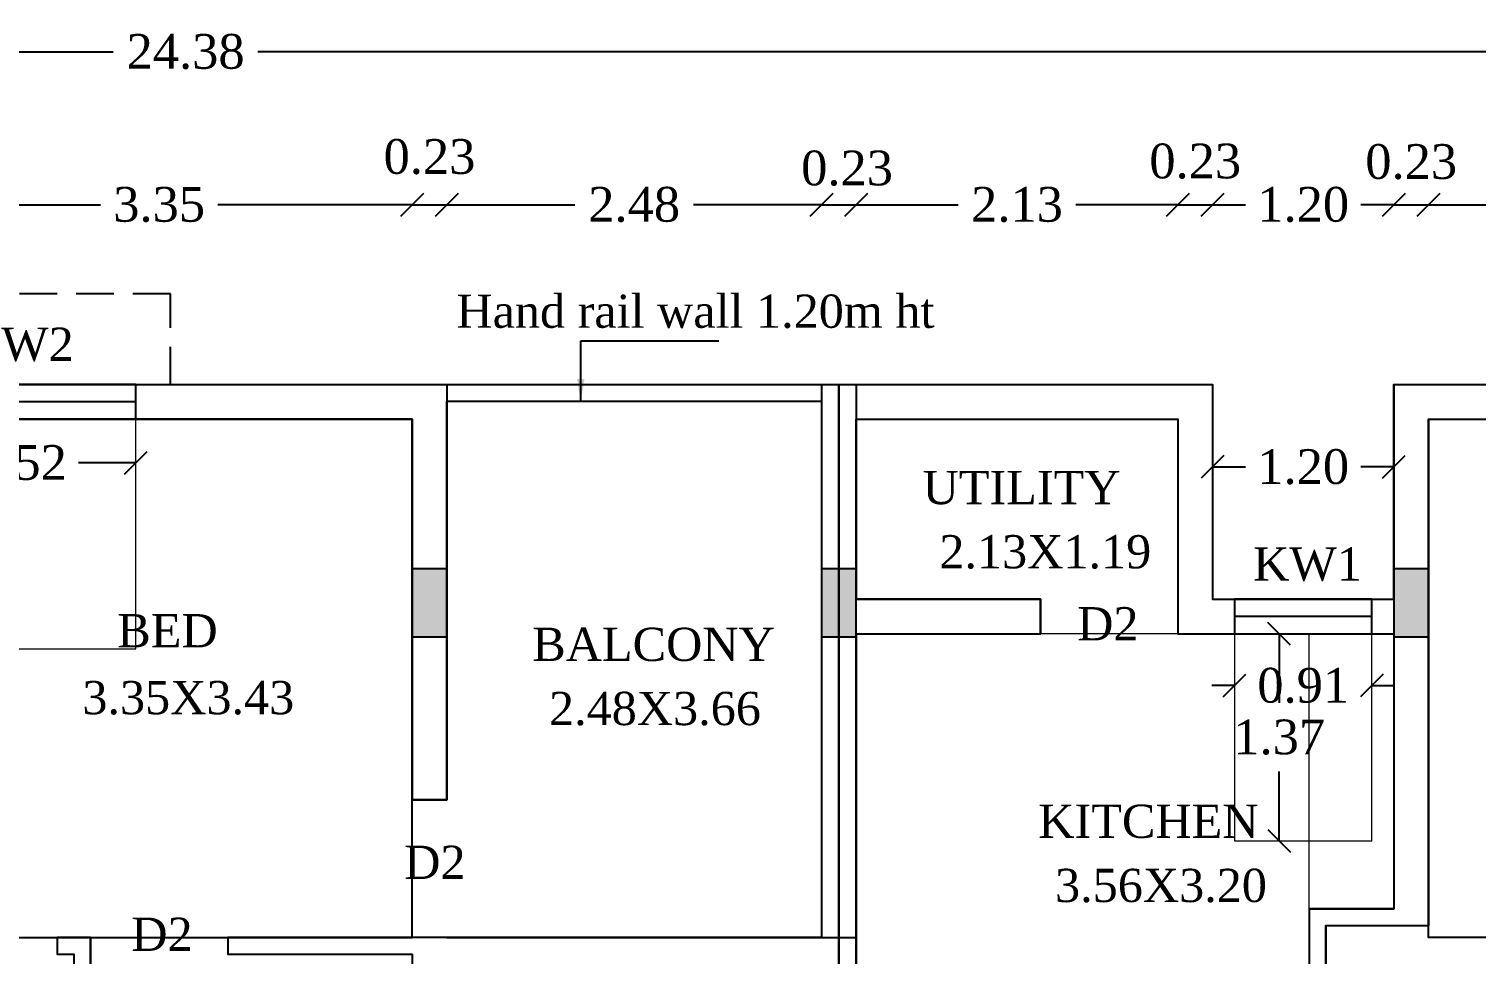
# Model space of a CAD drawing. Header units: metres. Extents: x 9178 to 9474, y -3543 to -3474.
# Drawn here: x 9266.47 to 9276.05, y -3507.89 to -3501.77 of the extents above; entities that cross this region are included whole.
import ezdxf

# ---------------------------------------------------------------- set-up
doc = ezdxf.new("R2010")
doc.units = ezdxf.units.M
doc.header["$MEASUREMENT"] = 0
doc.linetypes.add('HIDDEN', pattern=[0.375, 0.25, -0.125])
for name, color, linetype in [('BLK_1_FLR_1_BLT_UP_AREA', 1, 'Continuous'), ('BLK_1_FLR_1_CARPET_AREA', 10, 'Continuous'), ('BLK_1_FLR_1_REGULAR_ROOM_15', 1, 'Continuous'), ('BLK_1_FLR_1_REGULAR_ROOM_18', 1, 'Continuous'), ('BLK_1_FLR_1_ROOF_AREA', 7, 'Continuous'), ('BLK_1_FLR_1_UNITFA_6', 7, 'Continuous'), ('BLK_1_FLR_1_UNITFA_7', 7, 'Continuous'), ('BLK_1_LVL_1_BLDG_FOOT_PRINT', 7, 'Continuous'), ('FLOOR-GROUND', 7, 'Continuous'), ('Layer1', 7, 'Continuous')]:
    doc.layers.add(name, color=color, linetype=linetype)
for name, color, linetype, lineweight in [('BLK_1_FLR_1_KITCHEN', 163, 'Continuous', 0), ('BLK_1_FLR_1_ROOM_1_LIGHT_VENTILATION_2', 232, 'Continuous', 0), ('BLK_1_FLR_1_ROOM_1_LIGHT_VENTILATION_9', 232, 'Continuous', 0)]:
    doc.layers.add(name, color=color, linetype=linetype, lineweight=lineweight)
doc.styles.add('Isa-', font='times.ttf')
doc.styles.add('STYLE2', font='times.ttf')
doc.dimstyles.new('ISO-25', dxfattribs={"dimscale": 0, "dimtxt": 0.23, "dimasz": 0.15, "dimexe": 1.25, "dimexo": 0.625, "dimgap": 0.11, "dimtad": 0, "dimtih": 1, "dimtoh": 1, "dimzin": 1, "dimdsep": 46, "dimtxsty": 'STYLE2', "dimblk": 'OBLIQUE', "dimcen": 0, "dimse1": 1, "dimse2": 1, "dimclrd": 1, "dimclrt": 3, "dimadec": 0, "dimazin": 2, "dimtfac": 1, "dimtix": 1, "dimtofl": 0, "dimtmove": 0, "dimatfit": 3, "dimfxl": 0, "dimtolj": 1, "dimarcsym": 0})

# ---------------------------------------------------------------- blocks, each defined once
blk = doc.blocks.new('_Oblique')
at = {"color": 0, "linetype": 'ByBlock', "lineweight": -2}
blk.add_line((-0.5, -0.5), (0.5, 0.5), dxfattribs=at)
blk = doc.blocks.new('*D244')
at = {"color": 1, "lineweight": -2}
for p, q in [((9274.3092, -3504.6674), (9274.528, -3504.6674)), ((9275.5092, -3504.6674), (9275.2904, -3504.6674))]:
    blk.add_line(p, q, dxfattribs=at)
at = {"layer": 'Defpoints', "color": 0}
for p in [(9275.5092, -3504.6674), (9274.3092, -3505.0403), (9275.5092, -3505.0403)]:
    blk.add_point(p, dxfattribs=at)
at = {"color": 1, "lineweight": -2, "xscale": 0.15, "yscale": 0.15, "zscale": 0.15, "rotation": 180}
blk.add_blockref('_Oblique', (9274.3092, -3504.6674), dxfattribs=at)
at = {"color": 1, "lineweight": -2, "xscale": 0.15, "yscale": 0.15, "zscale": 0.15}
blk.add_blockref('_Oblique', (9275.5092, -3504.6674), dxfattribs=at)
at = {"color": 3, "insert": (9274.9092, -3504.6674), "char_height": 0.23, "attachment_point": 5, "style": 'STYLE2'}
blk.add_mtext('\\A1;1.20', dxfattribs=at)
blk = doc.blocks.new('*D229')
at = {"color": 1, "lineweight": -2}
for p, q in [((9265.6592, -3502.9315), (9266.9451, -3502.9315)), ((9269.0092, -3502.9315), (9267.7233, -3502.9315))]:
    blk.add_line(p, q, dxfattribs=at)
at = {"layer": 'Defpoints', "color": 0}
for p in [(9269.0092, -3502.9315), (9265.6592, -3504.5719), (9269.0092, -3504.5719)]:
    blk.add_point(p, dxfattribs=at)
at = {"color": 1, "lineweight": -2, "xscale": 0.15, "yscale": 0.15, "zscale": 0.15, "rotation": 180}
blk.add_blockref('_Oblique', (9265.6592, -3502.9315), dxfattribs=at)
at = {"color": 1, "lineweight": -2, "xscale": 0.15, "yscale": 0.15, "zscale": 0.15}
blk.add_blockref('_Oblique', (9269.0092, -3502.9315), dxfattribs=at)
at = {"color": 3, "insert": (9267.3342, -3502.9315), "char_height": 0.23, "attachment_point": 5, "style": 'STYLE2'}
blk.add_mtext('\\A1;3.35', dxfattribs=at)
blk = doc.blocks.new('*D230')
at = {"color": 1, "lineweight": -2}
blk.add_line((9269.0092, -3502.9315), (9269.2392, -3502.9315), dxfattribs=at)
at = {"layer": 'Defpoints', "color": 0}
for p in [(9269.2392, -3502.9315), (9269.0092, -3504.5719), (9269.2392, -3504.5719)]:
    blk.add_point(p, dxfattribs=at)
at = {"color": 1, "lineweight": -2, "xscale": 0.15, "yscale": 0.15, "zscale": 0.15, "rotation": 180}
blk.add_blockref('_Oblique', (9269.0092, -3502.9315), dxfattribs=at)
at = {"color": 1, "lineweight": -2, "xscale": 0.15, "yscale": 0.15, "zscale": 0.15}
blk.add_blockref('_Oblique', (9269.2392, -3502.9315), dxfattribs=at)
at = {"color": 3, "insert": (9269.1242, -3502.6147), "char_height": 0.23, "attachment_point": 5, "style": 'STYLE2'}
blk.add_mtext('\\A1;0.23', dxfattribs=at)
blk = doc.blocks.new('*D247')
at = {"color": 1, "lineweight": -2}
for p, q in [((9269.2392, -3502.9315), (9270.0855, -3502.9315)), ((9271.7192, -3502.9315), (9270.873, -3502.9315))]:
    blk.add_line(p, q, dxfattribs=at)
at = {"layer": 'Defpoints', "color": 0}
for p in [(9271.7192, -3502.9315), (9271.7192, -3504.4129), (9269.2392, -3504.5719)]:
    blk.add_point(p, dxfattribs=at)
at = {"color": 1, "lineweight": -2, "xscale": 0.15, "yscale": 0.15, "zscale": 0.15, "rotation": 180}
blk.add_blockref('_Oblique', (9269.2392, -3502.9315), dxfattribs=at)
at = {"color": 1, "lineweight": -2, "xscale": 0.15, "yscale": 0.15, "zscale": 0.15}
blk.add_blockref('_Oblique', (9271.7192, -3502.9315), dxfattribs=at)
at = {"color": 3, "insert": (9270.4792, -3502.9315), "char_height": 0.23, "attachment_point": 5, "style": 'STYLE2'}
blk.add_mtext('\\A1;2.48', dxfattribs=at)
blk = doc.blocks.new('*D248')
at = {"color": 1, "lineweight": -2}
blk.add_line((9271.7192, -3502.9315), (9271.9492, -3502.9315), dxfattribs=at)
at = {"layer": 'Defpoints', "color": 0}
for p in [(9271.9492, -3502.9315), (9271.9492, -3504.212), (9271.7192, -3504.4129)]:
    blk.add_point(p, dxfattribs=at)
at = {"color": 1, "lineweight": -2, "xscale": 0.15, "yscale": 0.15, "zscale": 0.15, "rotation": 180}
blk.add_blockref('_Oblique', (9271.7192, -3502.9315), dxfattribs=at)
at = {"color": 1, "lineweight": -2, "xscale": 0.15, "yscale": 0.15, "zscale": 0.15}
blk.add_blockref('_Oblique', (9271.9492, -3502.9315), dxfattribs=at)
at = {"color": 3, "insert": (9271.889, -3502.6908), "char_height": 0.23, "attachment_point": 5, "style": 'STYLE2'}
blk.add_mtext('\\A1;0.23', dxfattribs=at)
blk = doc.blocks.new('*D249')
at = {"color": 1, "lineweight": -2}
for p, q in [((9271.9492, -3502.9315), (9272.6248, -3502.9315)), ((9274.0792, -3502.9315), (9273.4036, -3502.9315))]:
    blk.add_line(p, q, dxfattribs=at)
at = {"layer": 'Defpoints', "color": 0}
for p in [(9274.0792, -3502.9315), (9271.9492, -3504.212), (9274.0792, -3504.5431)]:
    blk.add_point(p, dxfattribs=at)
at = {"color": 1, "lineweight": -2, "xscale": 0.15, "yscale": 0.15, "zscale": 0.15, "rotation": 180}
blk.add_blockref('_Oblique', (9271.9492, -3502.9315), dxfattribs=at)
at = {"color": 1, "lineweight": -2, "xscale": 0.15, "yscale": 0.15, "zscale": 0.15}
blk.add_blockref('_Oblique', (9274.0792, -3502.9315), dxfattribs=at)
at = {"color": 3, "insert": (9273.0142, -3502.9315), "char_height": 0.23, "attachment_point": 5, "style": 'STYLE2'}
blk.add_mtext('\\A1;2.13', dxfattribs=at)
blk = doc.blocks.new('*D250')
at = {"color": 1, "lineweight": -2}
blk.add_line((9274.0792, -3502.9315), (9274.3092, -3502.9315), dxfattribs=at)
at = {"layer": 'Defpoints', "color": 0}
for p in [(9274.3092, -3502.9315), (9274.0792, -3504.5431), (9274.3092, -3504.5431)]:
    blk.add_point(p, dxfattribs=at)
at = {"color": 1, "lineweight": -2, "xscale": 0.15, "yscale": 0.15, "zscale": 0.15, "rotation": 180}
blk.add_blockref('_Oblique', (9274.0792, -3502.9315), dxfattribs=at)
at = {"color": 1, "lineweight": -2, "xscale": 0.15, "yscale": 0.15, "zscale": 0.15}
blk.add_blockref('_Oblique', (9274.3092, -3502.9315), dxfattribs=at)
at = {"color": 3, "insert": (9274.1942, -3502.6445), "char_height": 0.23, "attachment_point": 5, "style": 'STYLE2'}
blk.add_mtext('\\A1;0.23', dxfattribs=at)
blk = doc.blocks.new('*D251')
at = {"color": 1, "lineweight": -2}
for p, q in [((9274.3092, -3502.9315), (9274.528, -3502.9315)), ((9275.5092, -3502.9315), (9275.2904, -3502.9315))]:
    blk.add_line(p, q, dxfattribs=at)
at = {"layer": 'Defpoints', "color": 0}
for p in [(9275.5092, -3502.9315), (9274.3092, -3504.5431), (9275.5092, -3504.594)]:
    blk.add_point(p, dxfattribs=at)
at = {"color": 1, "lineweight": -2, "xscale": 0.15, "yscale": 0.15, "zscale": 0.15, "rotation": 180}
blk.add_blockref('_Oblique', (9274.3092, -3502.9315), dxfattribs=at)
at = {"color": 1, "lineweight": -2, "xscale": 0.15, "yscale": 0.15, "zscale": 0.15}
blk.add_blockref('_Oblique', (9275.5092, -3502.9315), dxfattribs=at)
at = {"color": 3, "insert": (9274.9092, -3502.9315), "char_height": 0.23, "attachment_point": 5, "style": 'STYLE2'}
blk.add_mtext('\\A1;1.20', dxfattribs=at)
blk = doc.blocks.new('*D252')
at = {"color": 1, "lineweight": -2}
blk.add_line((9275.5092, -3502.9315), (9275.7392, -3502.9315), dxfattribs=at)
at = {"layer": 'Defpoints', "color": 0}
for p in [(9275.7392, -3502.9315), (9275.5092, -3504.594), (9275.7392, -3504.611)]:
    blk.add_point(p, dxfattribs=at)
at = {"color": 1, "lineweight": -2, "xscale": 0.15, "yscale": 0.15, "zscale": 0.15, "rotation": 180}
blk.add_blockref('_Oblique', (9275.5092, -3502.9315), dxfattribs=at)
at = {"color": 1, "lineweight": -2, "xscale": 0.15, "yscale": 0.15, "zscale": 0.15}
blk.add_blockref('_Oblique', (9275.7392, -3502.9315), dxfattribs=at)
at = {"color": 3, "insert": (9275.6242, -3502.6481), "char_height": 0.23, "attachment_point": 5, "style": 'STYLE2'}
blk.add_mtext('\\A1;0.23', dxfattribs=at)
blk = doc.blocks.new('*D253')
at = {"color": 1, "lineweight": -2}
for p, q in [((9275.7392, -3502.9315), (9277.218, -3502.9315)), ((9279.4692, -3502.9315), (9277.9904, -3502.9315))]:
    blk.add_line(p, q, dxfattribs=at)
at = {"layer": 'Defpoints', "color": 0}
for p in [(9279.4692, -3502.9315), (9275.7392, -3504.611), (9279.4692, -3504.8209)]:
    blk.add_point(p, dxfattribs=at)
at = {"color": 1, "lineweight": -2, "xscale": 0.15, "yscale": 0.15, "zscale": 0.15, "rotation": 180}
blk.add_blockref('_Oblique', (9275.7392, -3502.9315), dxfattribs=at)
at = {"color": 1, "lineweight": -2, "xscale": 0.15, "yscale": 0.15, "zscale": 0.15}
blk.add_blockref('_Oblique', (9279.4692, -3502.9315), dxfattribs=at)
at = {"color": 3, "insert": (9277.6042, -3502.9315), "char_height": 0.23, "attachment_point": 5, "style": 'STYLE2'}
blk.add_mtext('\\A1;3.73', dxfattribs=at)
blk = doc.blocks.new('*D255')
at = {"color": 1, "lineweight": -2}
for p, q in [((9255.3192, -3501.9191), (9267.0306, -3501.9191)), ((9279.6992, -3501.9191), (9267.9879, -3501.9191))]:
    blk.add_line(p, q, dxfattribs=at)
at = {"layer": 'Defpoints', "color": 0}
for p in [(9279.6992, -3501.9191), (9255.3192, -3504.1219), (9279.6992, -3504.1219)]:
    blk.add_point(p, dxfattribs=at)
at = {"color": 1, "lineweight": -2, "xscale": 0.15, "yscale": 0.15, "zscale": 0.15, "rotation": 180}
blk.add_blockref('_Oblique', (9255.3192, -3501.9191), dxfattribs=at)
at = {"color": 1, "lineweight": -2, "xscale": 0.15, "yscale": 0.15, "zscale": 0.15}
blk.add_blockref('_Oblique', (9279.6992, -3501.9191), dxfattribs=at)
at = {"color": 3, "insert": (9267.5092, -3501.9191), "char_height": 0.23, "attachment_point": 5, "style": 'STYLE2'}
blk.add_mtext('\\A1;24.38', dxfattribs=at)
blk = doc.blocks.new('*D347')
at = {"layer": 'BLK_1_FLR_1_ROOM_1_LIGHT_VENTILATION_2', "color": 232, "lineweight": -2}
for p, q in [((9265.6592, -3504.6402), (9266.039, -3504.6402)), ((9267.1792, -3504.6402), (9266.7994, -3504.6402))]:
    blk.add_line(p, q, dxfattribs=at)
at = {"layer": 'Defpoints', "color": 0}
for p in [(9265.6592, -3504.3519), (9267.1792, -3504.3519), (9265.6592, -3504.6402)]:
    blk.add_point(p, dxfattribs=at)
at = {"layer": 'BLK_1_FLR_1_ROOM_1_LIGHT_VENTILATION_2', "color": 232, "lineweight": -2, "xscale": 0.15, "yscale": 0.15, "zscale": 0.15, "rotation": 180}
blk.add_blockref('_Oblique', (9265.6592, -3504.6402), dxfattribs=at)
at = {"layer": 'BLK_1_FLR_1_ROOM_1_LIGHT_VENTILATION_2', "color": 232, "lineweight": -2, "xscale": 0.15, "yscale": 0.15, "zscale": 0.15}
blk.add_blockref('_Oblique', (9267.1792, -3504.6402), dxfattribs=at)
at = {"layer": 'BLK_1_FLR_1_ROOM_1_LIGHT_VENTILATION_2', "color": 232, "insert": (9266.4192, -3504.6402), "char_height": 0.23, "attachment_point": 5, "style": 'STYLE2'}
blk.add_mtext('\\A1;1.52', dxfattribs=at)
blk = doc.blocks.new('*D353')
at = {"layer": 'BLK_1_FLR_1_ROOM_1_LIGHT_VENTILATION_9', "color": 232, "lineweight": -2}
for p, q in [((9274.4542, -3506.115), (9274.3042, -3506.115)), ((9275.3642, -3506.115), (9275.5142, -3506.115))]:
    blk.add_line(p, q, dxfattribs=at)
at = {"layer": 'Defpoints', "color": 0}
for p in [(9274.4542, -3505.7719), (9275.3642, -3505.7719), (9274.4542, -3506.115)]:
    blk.add_point(p, dxfattribs=at)
at = {"layer": 'BLK_1_FLR_1_ROOM_1_LIGHT_VENTILATION_9', "color": 232, "lineweight": -2, "xscale": 0.15, "yscale": 0.15, "zscale": 0.15}
blk.add_blockref('_Oblique', (9274.4542, -3506.115), dxfattribs=at)
at = {"layer": 'BLK_1_FLR_1_ROOM_1_LIGHT_VENTILATION_9', "color": 232, "lineweight": -2, "xscale": 0.15, "yscale": 0.15, "zscale": 0.15, "rotation": 180}
blk.add_blockref('_Oblique', (9275.3642, -3506.115), dxfattribs=at)
at = {"layer": 'BLK_1_FLR_1_ROOM_1_LIGHT_VENTILATION_9', "color": 232, "insert": (9274.9092, -3506.115), "char_height": 0.23, "attachment_point": 5, "style": 'STYLE2'}
blk.add_mtext('\\A1;0.91', dxfattribs=at)
blk = doc.blocks.new('*D354')
at = {"layer": 'BLK_1_FLR_1_ROOM_1_LIGHT_VENTILATION_9', "color": 232, "lineweight": -2}
for p, q in [((9274.7501, -3505.7719), (9274.7501, -3506.2295)), ((9274.7501, -3507.1419), (9274.7501, -3506.6842))]:
    blk.add_line(p, q, dxfattribs=at)
at = {"layer": 'Defpoints', "color": 0}
for p in [(9274.4542, -3505.7719), (9274.7501, -3505.7719), (9274.4542, -3507.1419)]:
    blk.add_point(p, dxfattribs=at)
at = {"layer": 'BLK_1_FLR_1_ROOM_1_LIGHT_VENTILATION_9', "color": 232, "lineweight": -2, "xscale": 0.15, "yscale": 0.15, "zscale": 0.15}
for p, rotation in [((9274.7501, -3505.7719), 90), ((9274.7501, -3507.1419), 270)]:
    blk.add_blockref('_Oblique', p, dxfattribs=dict(at, rotation=rotation))
at = {"layer": 'BLK_1_FLR_1_ROOM_1_LIGHT_VENTILATION_9', "color": 232, "insert": (9274.7501, -3506.4569), "char_height": 0.23, "attachment_point": 5, "style": 'STYLE2'}
blk.add_mtext('\\A1;1.37', dxfattribs=at)

msp = doc.modelspace()

# ---------------------------------------------------------------- hatches: boundary and pattern name
h = msp.add_hatch(color=5)
h.dxf.hatch_style = 1
h.paths.add_polyline_path([(9269.00923, -3505.79186), (9269.23923, -3505.79186), (9269.23923, -3505.34186), (9269.00923, -3505.34186)])
h = msp.add_hatch(color=5)
h.dxf.hatch_style = 1
h.paths.add_polyline_path([(9271.71923, -3505.79186), (9271.94923, -3505.79186), (9271.94923, -3505.34186), (9271.71923, -3505.34186)])
h = msp.add_hatch(color=5)
h.dxf.hatch_style = 1
h.paths.add_polyline_path([(9275.50923, -3505.79186), (9275.73923, -3505.79186), (9275.73923, -3505.34186), (9275.50923, -3505.34186)])

# ---------------------------------------------------------------- linework, layer by layer
at = {"color": 4}
for p, q in [((9258.65923, -3504.12186), (9274.30923, -3504.12186)), ((9269.23923, -3504.12186), (9269.23923, -3506.87186)), ((9269.23923, -3504.12186), (9271.71923, -3504.12186)), ((9271.71923, -3504.12186), (9271.71923, -3507.78186)), ((9271.94923, -3504.12186), (9271.94923, -3505.54186)), ((9274.30923, -3504.12186), (9274.30923, -3505.54186)), ((9275.50923, -3504.12186), (9279.69923, -3504.12186)), ((9275.50923, -3504.12186), (9275.50923, -3505.54186)), ((9275.50923, -3504.12186), (9275.50923, -3505.54186)), ((9269.23923, -3504.23186), (9271.71923, -3504.23186)), ((9265.65923, -3504.35186), (9269.00923, -3504.35186)), ((9269.00923, -3504.35186), (9269.00923, -3506.87186)), ((9271.94923, -3504.35186), (9274.07923, -3504.35186)), ((9274.07923, -3504.35186), (9274.07923, -3505.77186)), ((9275.73923, -3504.35186), (9279.46923, -3504.35186)), ((9275.73923, -3504.35186), (9275.73923, -3507.70186)), ((9271.94923, -3505.54186), (9273.16923, -3505.54186)), ((9273.16923, -3505.54186), (9273.16923, -3505.77186)), ((9274.30923, -3505.54186), (9275.50923, -3505.54186)), ((9271.94923, -3505.77186), (9273.16923, -3505.77186)), ((9271.94923, -3505.77186), (9271.94923, -3508.97186)), ((9274.07923, -3505.77186), (9275.50923, -3505.77186)), ((9275.50923, -3505.77186), (9275.50923, -3507.59186)), ((9269.23923, -3506.87186), (9269.00923, -3506.87186)), ((9274.94923, -3507.59186), (9275.50923, -3507.59186)), ((9274.94923, -3507.59186), (9274.94923, -3509.20186)), ((9275.05923, -3507.70186), (9275.73923, -3507.70186)), ((9275.05923, -3507.70186), (9275.05923, -3509.20186)), ((9266.65923, -3507.78186), (9266.87923, -3507.78186)), ((9266.65923, -3507.78186), (9266.65923, -3507.89186)), ((9266.87923, -3507.78186), (9266.87923, -3509.09186)), ((9267.78923, -3507.78186), (9269.00923, -3507.78186)), ((9267.78923, -3507.78186), (9267.78923, -3507.89186)), ((9269.23923, -3507.78186), (9269.00923, -3507.78186)), ((9269.23923, -3507.78186), (9271.94923, -3507.78186)), ((9266.65923, -3507.89186), (9266.76923, -3507.89186)), ((9266.76923, -3507.89186), (9266.76923, -3509.20186)), ((9267.78923, -3507.89186), (9269.00923, -3507.89186)), ((9269.00923, -3507.89186), (9269.00923, -3509.09186))]:
    msp.add_line(p, q, dxfattribs=at)
at = {"color": 2}
msp.add_line((9267.17923, -3504.23686), (9265.65923, -3504.23686), dxfattribs=at)
at = {"color": 2, "linetype": 'HIDDEN'}
msp.add_lwpolyline([(9267.40923, -3504.12186), (9267.40923, -3503.52186), (9265.42923, -3503.52186)], dxfattribs=at)
at = {"color": 3}
msp.add_lwpolyline([(9255.31923, -3504.12186), (9274.30923, -3504.12186), (9274.30923, -3505.54186), (9275.50923, -3505.54186), (9275.50923, -3504.12186), (9279.69923, -3504.12186), (9279.69923, -3517.55186), (9271.84923, -3517.55186), (9271.84923, -3519.99186), (9273.21923, -3519.99186), (9273.21923, -3521.31186), (9273.89423, -3521.31186), (9273.89423, -3519.99186), (9279.69923, -3519.99186), (9279.69923, -3537.64186), (9269.02923, -3537.64186), (9269.02923, -3534.40186), (9265.67923, -3534.40186), (9265.67923, -3537.64186), (9255.31923, -3537.64186), (9255.31923, -3504.12186)], dxfattribs=at)
at = {"color": 2}
msp.add_lwpolyline([(9265.65923, -3504.12186), (9265.65923, -3504.35186), (9267.17923, -3504.35186), (9267.17923, -3504.12186)], close=True, dxfattribs=at)
at = {"color": 5}
for points in [[(9269.00923, -3505.79186), (9269.23923, -3505.79186), (9269.23923, -3505.34186), (9269.00923, -3505.34186)], [(9271.71923, -3505.79186), (9271.94923, -3505.79186), (9271.94923, -3505.34186), (9271.71923, -3505.34186)], [(9275.50923, -3505.79186), (9275.73923, -3505.79186), (9275.73923, -3505.34186), (9275.50923, -3505.34186)]]:
    msp.add_lwpolyline(points, close=True, dxfattribs=at)
at = {"layer": 'BLK_1_FLR_1_BLT_UP_AREA', "color": 3}
msp.add_lwpolyline([(9255.31923, -3504.12186), (9274.30923, -3504.12186), (9274.30923, -3505.54186), (9275.50923, -3505.54186), (9275.50923, -3504.12186), (9279.69923, -3504.12186), (9279.69923, -3517.55186), (9271.84923, -3517.55186), (9271.84923, -3519.99186), (9273.21923, -3519.99186), (9273.21923, -3521.31186), (9273.89423, -3521.31186), (9273.89423, -3519.99186), (9279.69923, -3519.99186), (9279.69923, -3537.64186), (9269.02923, -3537.64186), (9269.02923, -3534.40186), (9265.67923, -3534.40186), (9265.67923, -3537.64186), (9255.31923, -3537.64186), (9255.31923, -3504.12186)], dxfattribs=at)
at = {"layer": 'BLK_1_FLR_1_CARPET_AREA', "color": 3}
for points in [[(9265.65923, -3504.35186), (9269.00923, -3504.35186), (9269.00923, -3506.87186), (9269.23923, -3506.87186), (9269.23923, -3504.23186), (9271.71923, -3504.23186), (9271.71923, -3507.78186), (9267.78923, -3507.78186), (9267.78923, -3507.89186), (9269.00923, -3507.89186), (9269.00923, -3509.09186), (9266.87923, -3509.09186), (9266.87923, -3507.78186), (9266.65923, -3507.78186), (9266.65923, -3507.89186), (9266.76923, -3507.89186), (9266.76923, -3509.20186), (9269.00923, -3509.20186), (9269.00923, -3514.89186), (9265.65923, -3514.89186)], [(9271.94923, -3508.97186), (9271.94923, -3505.77186), (9273.16923, -3505.77186), (9273.16923, -3505.54186), (9271.94923, -3505.54186), (9271.94923, -3504.35186), (9274.07923, -3504.35186), (9274.07923, -3505.77186), (9275.50923, -3505.77186), (9275.50923, -3507.59186), (9274.94923, -3507.59186), (9274.94923, -3509.20186)], [(9275.05923, -3509.20186), (9275.05923, -3507.70186), (9275.73923, -3507.70186), (9275.73923, -3504.35186), (9279.46923, -3504.35186)]]:
    msp.add_lwpolyline(points, dxfattribs=at)
at = {"layer": 'BLK_1_FLR_1_KITCHEN', "color": 1}
msp.add_lwpolyline([(9271.94923, -3508.97186), (9274.94923, -3508.97186), (9274.94923, -3505.77186), (9271.94923, -3505.77186)], close=True, dxfattribs=at)
at = {"layer": 'BLK_1_FLR_1_REGULAR_ROOM_15', "color": 1}
msp.add_lwpolyline([(9275.73923, -3504.35186), (9279.46923, -3504.35186), (9279.46923, -3507.78186), (9275.73923, -3507.78186)], close=True, dxfattribs=at)
at = {"layer": 'BLK_1_FLR_1_REGULAR_ROOM_18', "color": 1}
msp.add_lwpolyline([(9269.00923, -3504.35186), (9265.65923, -3504.35186), (9265.65923, -3507.78186), (9269.00923, -3507.78186)], close=True, dxfattribs=at)
at = {"layer": 'BLK_1_FLR_1_ROOF_AREA', "color": 54}
msp.add_lwpolyline([(9255.31923, -3504.12186), (9274.30923, -3504.12186), (9274.30923, -3505.54186), (9275.50923, -3505.54186), (9275.50923, -3504.12186), (9279.69923, -3504.12186), (9279.69923, -3517.55186), (9271.84923, -3517.55186), (9271.84923, -3519.99186), (9273.21923, -3519.99186), (9273.21923, -3521.31186), (9273.89423, -3521.31186), (9273.89423, -3519.99186), (9279.69923, -3519.99186), (9279.69923, -3537.64186), (9269.02923, -3537.64186), (9269.02923, -3534.40186), (9265.67923, -3534.40186), (9265.67923, -3537.64186), (9255.31923, -3537.64186), (9255.31923, -3504.12186)], dxfattribs=at)
at = {"layer": 'BLK_1_FLR_1_ROOM_1_LIGHT_VENTILATION_2', "color": 232}
msp.add_lwpolyline([(9265.65923, -3505.87186), (9267.17923, -3505.87186), (9267.17923, -3504.35186), (9265.65923, -3504.35186)], close=True, dxfattribs=at)
at = {"layer": 'BLK_1_FLR_1_ROOM_1_LIGHT_VENTILATION_9', "color": 232}
msp.add_lwpolyline([(9274.45423, -3507.14186), (9275.36423, -3507.14186), (9275.36423, -3505.77186), (9274.45423, -3505.77186)], close=True, dxfattribs=at)
at = {"layer": 'BLK_1_FLR_1_UNITFA_6', "color": 234}
msp.add_lwpolyline([(9271.83423, -3504.12186), (9274.30923, -3504.12186), (9274.30923, -3505.54186), (9275.50923, -3505.54186), (9275.50923, -3504.12186), (9279.69923, -3504.12186), (9279.69923, -3517.55186), (9271.71923, -3517.55186), (9271.71923, -3508.01186), (9271.83423, -3508.01186)], close=True, dxfattribs=at)
at = {"layer": 'BLK_1_FLR_1_UNITFA_7', "color": 234}
msp.add_lwpolyline([(9262.32423, -3504.12186), (9271.71923, -3504.12186), (9271.83423, -3504.12186), (9271.83423, -3508.01186), (9269.23923, -3508.01186), (9269.23923, -3515.12186), (9263.65923, -3515.12186), (9263.65923, -3515.00686), (9262.32423, -3515.00686), (9262.32423, -3511.42686), (9262.43923, -3511.42686), (9262.43923, -3511.31186), (9263.95923, -3511.31186), (9263.95923, -3508.01186), (9262.32423, -3508.01186)], close=True, dxfattribs=at)
at = {"layer": 'BLK_1_LVL_1_BLDG_FOOT_PRINT', "color": 1}
msp.add_lwpolyline([(9255.31923, -3504.12186), (9274.30923, -3504.12186), (9274.30923, -3505.54186), (9275.50923, -3505.54186), (9275.50923, -3504.12186), (9279.69923, -3504.12186), (9279.69923, -3517.55186), (9271.84923, -3517.55186), (9271.84923, -3519.99186), (9273.21923, -3519.99186), (9273.21923, -3521.31186), (9273.89423, -3521.31186), (9273.89423, -3519.99186), (9279.69923, -3519.99186), (9279.69923, -3537.64186), (9269.02923, -3537.64186), (9269.02923, -3534.40186), (9265.67923, -3534.40186), (9265.67923, -3537.64186), (9255.31923, -3537.64186), (9255.31923, -3504.12186)], dxfattribs=at)
at = {"layer": 'FLOOR-GROUND', "color": 2}
msp.add_line((9275.36423, -3505.65686), (9274.45423, -3505.65686), dxfattribs=at)
msp.add_lwpolyline([(9274.45423, -3505.54186), (9274.45423, -3505.77186), (9275.36423, -3505.77186), (9275.36423, -3505.54186)], close=True, dxfattribs=at)

# ---------------------------------------------------------------- texts
at = {"color": 2, "style": 'Isa-'}
for s, p in [('Hand rail wall 1.20m ht', (9269.30217, -3503.74647)), ('W2', (9266.28849, -3503.96514))]:
    msp.add_text(s, height=0.22, dxfattribs=at).set_placement(p)
at = {"style": 'Isa-'}
for s, p in [('2.13X1.19', (9272.49991, -3505.33864)), ('3.35X3.43', (9266.8257, -3506.30428)), ('2.48X3.66', (9269.9153, -3506.37631)), ('3.56X3.20', (9273.2659, -3507.54743))]:
    msp.add_text(s, height=0.22, dxfattribs=at).set_placement(p)
at = {"layer": 'FLOOR-GROUND', "color": 6, "style": 'Isa-'}
for s, p in [('UTILITY', (9272.38911, -3504.91386)), ('BED', (9267.05719, -3505.86148)), ('BALCONY', (9269.8045, -3505.95153)), ('KITCHEN', (9273.1551, -3507.12265))]:
    msp.add_text(s, height=0.22, dxfattribs=at).set_placement(p)
at = {"layer": 'FLOOR-GROUND', "color": 2, "style": 'Isa-'}
for s, p in [('KW1', (9274.57757, -3505.41985)), ('D2', (9273.41249, -3505.81546)), ('D2', (9268.95673, -3507.39445)), ('D2', (9267.14977, -3507.87075))]:
    msp.add_text(s, height=0.22, dxfattribs=at).set_placement(p)

# ---------------------------------------------------------------- dimensions: what is measured, and where the dimension line sits
at = {"color": 3}
for base, p1, p2, override, picture, middle in [((9279.69923, -3501.91906), (9255.31923, -3504.12186), (9279.69923, -3504.12186), {"dimscale": 1, "dimfxl": 75, "dimarcsym": 2}, '*D255', (9267.50923, -3501.91906)), ((9269.00923, -3502.9315), (9265.65923, -3504.57186), (9269.00923, -3504.57186), {"dimscale": 1, "dimtmove": 1, "dimfxl": 75, "dimarcsym": 2}, '*D229', (9267.33423, -3502.9315)), ((9271.71923, -3502.9315), (9269.23923, -3504.57186), (9271.71923, -3504.41285), {"dimscale": 1, "dimtmove": 1, "dimfxl": 75, "dimarcsym": 2}, '*D247', (9270.47923, -3502.9315)), ((9274.07923, -3502.9315), (9271.94923, -3504.21203), (9274.07923, -3504.54306), {"dimscale": 1, "dimtmove": 1, "dimfxl": 75, "dimarcsym": 2}, '*D249', (9273.01423, -3502.9315)), ((9275.50923, -3502.9315), (9274.30923, -3504.54306), (9275.50923, -3504.59399), {"dimscale": 1, "dimtmove": 1, "dimfxl": 75, "dimarcsym": 2}, '*D251', (9274.90923, -3502.9315)), ((9279.46923, -3502.9315), (9275.73923, -3504.61096), (9279.46923, -3504.82092), {"dimscale": 1, "dimtmove": 1, "dimfxl": 75, "dimarcsym": 2}, '*D253', (9277.60423, -3502.9315))]:
    dim = msp.add_linear_dim(base=base, p1=p1, p2=p2, dimstyle='ISO-25', override=override, dxfattribs=at)
    dim.commit()
    dim.dimension.update_dxf_attribs({"geometry": picture, "text_midpoint": middle})
for base, p1, p2, override, picture, middle in [((9269.23923, -3502.9315), (9269.00923, -3504.57186), (9269.23923, -3504.57186), {"dimscale": 1, "dimtmove": 1, "dimfxl": 75, "dimarcsym": 2}, '*D230', (9269.12423, -3502.61466)), ((9274.30923, -3502.9315), (9274.07923, -3504.54306), (9274.30923, -3504.54306), {"dimscale": 1, "dimtmove": 1, "dimfxl": 75, "dimarcsym": 2}, '*D250', (9274.19423, -3502.64449)), ((9275.73923, -3502.9315), (9275.50923, -3504.59399), (9275.73923, -3504.61096), {"dimscale": 1, "dimtmove": 1, "dimfxl": 75, "dimarcsym": 2}, '*D252', (9275.62423, -3502.64815)), ((9271.94923, -3502.9315), (9271.71923, -3504.41285), (9271.94923, -3504.21203), {"dimscale": 1, "dimtmove": 2, "dimfxl": 75, "dimarcsym": 2}, '*D248', (9271.889, -3502.69079))]:
    dim = msp.add_linear_dim(base=base, p1=p1, p2=p2, dimstyle='ISO-25', override=override, dxfattribs=at)
    dim.commit()
    dim.dimension.update_dxf_attribs({"geometry": picture, "text_midpoint": middle, "dimtype": 160})
at = {"color": 4}
dim = msp.add_linear_dim(base=(9275.50923, -3504.66737), p1=(9274.30923, -3505.04029), p2=(9275.50923, -3505.04029), dimstyle='ISO-25', override={"dimscale": 1}, dxfattribs=at)
dim.commit()
dim.dimension.update_dxf_attribs({"geometry": '*D244', "text_midpoint": (9274.90923, -3504.66737)})
at = {"layer": 'BLK_1_FLR_1_ROOM_1_LIGHT_VENTILATION_2', "color": 232}
dim = msp.add_linear_dim(base=(9265.65923, -3504.64023), p1=(9267.17923, -3504.35186), p2=(9265.65923, -3504.35186), dimstyle='ISO-25', override={"dimscale": 1, "dimclrd": 232, "dimclrt": 232}, dxfattribs=at)
dim.commit()
dim.dimension.update_dxf_attribs({"geometry": '*D347', "text_midpoint": (9266.41923, -3504.64023)})
at = {"layer": 'BLK_1_FLR_1_ROOM_1_LIGHT_VENTILATION_9', "color": 232}
dim = msp.add_linear_dim(base=(9274.75013, -3505.77186), p1=(9274.45423, -3507.14186), p2=(9274.45423, -3505.77186), angle=90, dimstyle='ISO-25', override={"dimscale": 1, "dimclrd": 232, "dimclrt": 232}, dxfattribs=at)
dim.commit()
dim.dimension.update_dxf_attribs({"geometry": '*D354', "text_midpoint": (9274.75013, -3506.45686)})
dim = msp.add_linear_dim(base=(9274.45423, -3506.11496), p1=(9275.36423, -3505.77186), p2=(9274.45423, -3505.77186), dimstyle='ISO-25', override={"dimscale": 1, "dimclrd": 232, "dimclrt": 232}, dxfattribs=at)
dim.commit()
dim.dimension.update_dxf_attribs({"geometry": '*D353', "text_midpoint": (9274.90923, -3506.11496)})

# ---------------------------------------------------------------- leaders
at = {"layer": 'Layer1', "color": 3}
msp.add_leader([(9270.12554, -3504.23497), (9270.12554, -3503.8326), (9271.03933, -3503.8326)], dimstyle='ISO-25', override={"dimscale": 1, "dimfxl": 75, "dimarcsym": 2}, dxfattribs=at)

doc.saveas('drawing.dxf')
